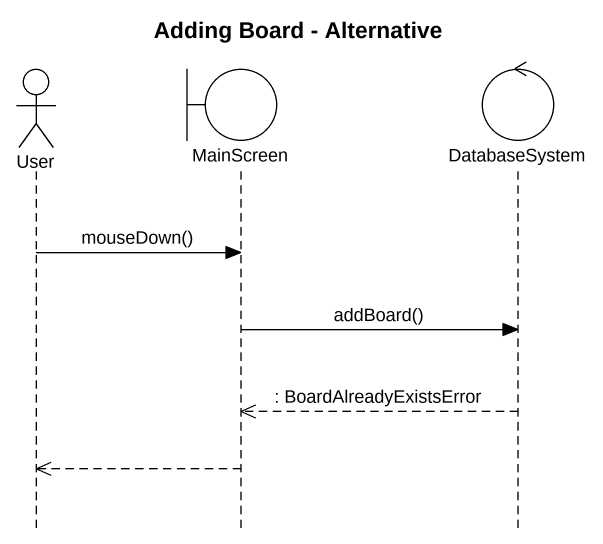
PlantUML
@startuml
title Adding Board - Alternative
hide footbox
actor User
boundary MainScreen
control DatabaseSystem

User -> MainScreen : mouseDown()
MainScreen -> DatabaseSystem : addBoard()
DatabaseSystem -->> MainScreen : : BoardAlreadyExistsError
MainScreen -->> User
@enduml
